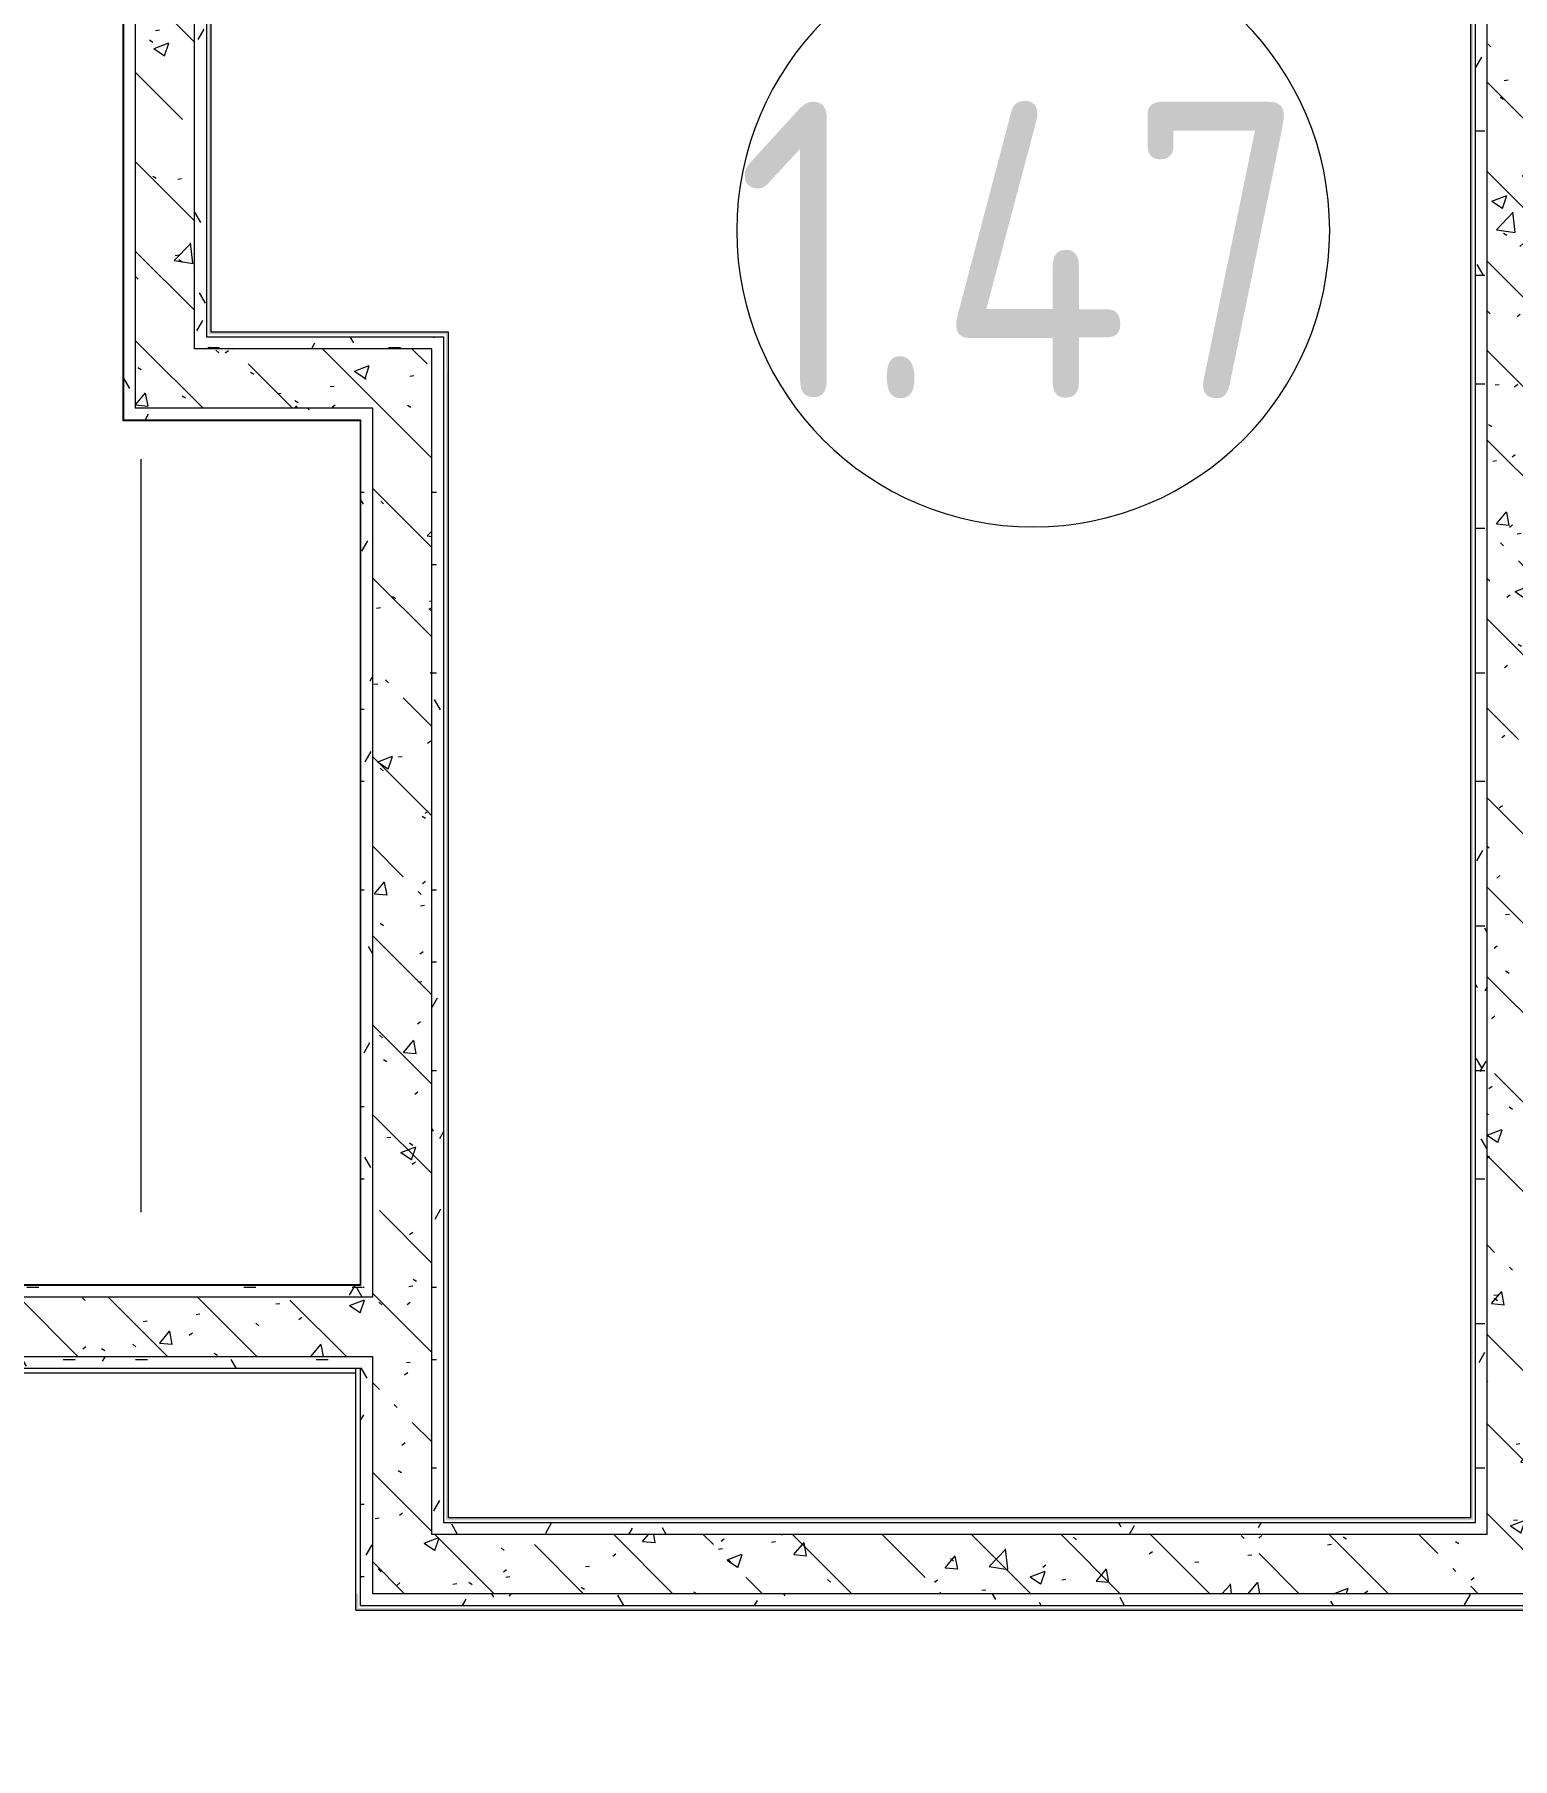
# Model space of a CAD drawing. Header units: millimetres. Extents: x -1178 to 415037, y -3506 to 42334.
# Drawn here: x 80480 to 82973, y 14872 to 17780 of the extents above; entities that cross this region are included whole.
import ezdxf

# ---------------------------------------------------------------- set-up
doc = ezdxf.new("R2010")
doc.units = ezdxf.units.MM
doc.linetypes.add('Осевая', pattern=[6350, 1270, -952.5, 3175, -952.5])
for name, color, linetype, lineweight in [('A-AREA-IDEN', 7, 'Continuous', 9), ('A-FLOR', 7, 'Continuous', 9), ('A-WALL', 7, 'Continuous', 5), ('I-WALL', 7, 'Continuous', 5), ('Оси-2', 7, 'Осевая', 9)]:
    doc.layers.add(name, color=color, linetype=linetype, lineweight=lineweight)
doc.layers.add('A-AREA-PATT-1', color=7, linetype='Continuous', lineweight=5, true_color=0xa5bae0, transparency=1)
doc.layers.add('A-WALL-1', color=9, linetype='Continuous', lineweight=5, true_color=0x808080)
doc.layers.add('A-WALL-FNSH-1', color=9, linetype='Continuous', lineweight=5, true_color=0x808080)
doc.styles.add('GOST Common', font='GOST Common.ttf', dxfattribs={"width": 0.9, "height": 500})
pattern_1 = [(135, (0, 0), (-150.8683, -150.8683), [213.36, -35.56, 7.112, -35.56]), (135, (0, 150.77), (-150.8683, -150.8683), []), (50, (0, 0), (255.05767, -22.3145), [26.67, -293.37]), (355, (0, 0), (-49.3404, 267.4791), [21.336, -234.696]), (100.451, (21.25, -1.86), (205.7195, 245.16356), [22.666, -249.326]), (46.184, (0, 71.12), (379.511, -58.86), [40.005, -440.055]), (96.636, (31.63, 66.2), (332.3634, 346.3991), [33.999, -373.989]), (351.184, (0, 71.12), (332.3669, 346.3953), [32.004, -352.044]), (21, (35.56, 53.34), (212.26017, -143.1711), [26.67, -293.37]), (326, (35.56, 53.34), (86.5224, 257.8632), [21.336, -234.696]), (71.451, (53.25, 41.4), (298.78395, 114.6901), [22.666, -249.326]), (37.5, (0, 0), (4.32385, 118.37751), [6.706, -225.146, 6.706, -231.546, -235.585]), (37.5, (0, 0), (4.32385, 118.37751), [-470.103, 6.706, -228.879]), (7.5, (0, 0), (93.54758, 140.2533), [6.706, -129.134, 6.706, -219.812, -89.789]), (7.5, (0, 0), (93.54758, 140.2533), [-362.356, 6.706, -83.083]), (327.5, (-79.3, 0), (189.82734, -8.02019), [6.706, -82.194, 6.706, -270.662, -368.046]), (327.5, (-79.3, 0), (189.82734, -8.02019), [-366.268, 6.706, -361.34]), (317.5, (-114.86, 0), (207.38114, 35.59764), [6.706, -108.864, 6.706, -177.495, -261.366]), (317.5, (-114.86, 0), (207.38114, 35.59764), [-299.771, 6.706, -254.66])]
pattern_2 = [(0, (0, 0), (243.84, 60.96), [20.117, -162.763, 20.117, -162.763, -975.36]), (0, (0, 0), (243.84, 60.96), [-365.76, 20.117, -345.643, 20.117, -162.763, -426.72]), (0, (0, 0), (243.84, 60.96), [-914.4, 20.117, -101.803, 20.117, -284.683]), (120, (91.44, 30.48), (-174.71291, 180.691634), [20.117, -162.763, 20.117, -162.763, -975.36]), (120, (91.44, 30.48), (-174.71291, 180.691634), [-365.76, 20.117, -345.643, 20.117, -162.763, -426.72]), (120, (91.44, 30.48), (-174.71291, 180.691634), [-914.4, 20.117, -101.803, 20.117, -284.683]), (240, (121.92, 152.4), (-69.12709, -241.651634), [20.117, -162.763, 20.117, -162.763, -975.36]), (240, (121.92, 152.4), (-69.12709, -241.651634), [-365.76, 20.117, -345.643, 20.117, -162.763, -426.72]), (240, (121.92, 152.4), (-69.12709, -241.651634), [-914.4, 20.117, -101.803, 20.117, -284.683])]

# ---------------------------------------------------------------- blocks, each defined once
blk = doc.blocks.new('Марка_Помещения - Номер-25198446-Объем проектирования 1 этажа')
at = {"layer": 'A-AREA-IDEN'}
for start, end in [(360, 180), (180, 360)]:
    blk.add_arc((0, 0), 2.5, start, end, dxfattribs=at)

msp = doc.modelspace()

# ---------------------------------------------------------------- hatches: boundary and pattern name
at = {"layer": 'A-AREA-PATT-1'}
msp.add_hatch(color=256, dxfattribs=at).paths.add_polyline_path([(82902, 15274), (82906, 15274.6), (82906, 20026), (82830, 20026), (82830, 20022), (82902, 20022), (82902, 15278), (81178, 15278), (81176.5, 17278), (80778, 17278), (80778, 19722), (81578, 19722), (81578, 20022), (81730, 20022), (81730, 20026), (81574, 20026), (81574, 19726), (80774, 19726), (80774, 17274), (81174, 17274), (81174, 15274), (82199.7, 15274)])
h = msp.add_hatch(color=256, dxfattribs=at)
h.paths.add_polyline_path([(80403.6, 13624), (85140, 13624), (85139.2, 13628), (70838, 13628), (70838, 13725), (70834, 13725), (70834, 13624), (79104, 13624)])
h.paths.add_polyline_path([(86242, 13624), (86246, 13624.8), (86244.7, 16076), (84994, 16076), (84992.9, 15126), (81026, 15126), (81026, 15150), (81022, 15150), (81022, 15122), (84710.5, 15120.3), (84710.5, 15112), (84730.5, 15112), (84730.5, 15122), (84998, 15122), (84998, 16072), (86242, 16072), (86242, 13628), (86090, 13628), (86090, 13624), (86166, 13624)])
h.paths.add_polyline_path([(70834, 14825), (70838, 14825), (70838, 15122), (76447.8, 15122), (76447.8, 15150), (76443.8, 15150), (76443.8, 15126), (70834, 15126), (70834, 14832.5)])
h.paths.add_polyline_path([(79080, 15122), (79108, 15122), (79108, 15150), (79104, 15150), (79104, 15126), (78556, 15126), (78556, 15150), (78552, 15150), (78552, 15122), (79078.5, 15122)])
at = {"layer": 'I-WALL'}
h = msp.add_hatch(dxfattribs=at)
h.set_pattern_fill('FP_191', color=256, style=0, pattern_type=2)
h.set_pattern_definition(pattern_2)
h.paths.add_polyline_path([(80650, 17150), (80650, 20050), (80630, 20050), (80630, 17150)])
h = msp.add_hatch(dxfattribs=at)
h.set_pattern_fill('FP_41', color=256, style=0, pattern_type=2)
h.set_pattern_definition(pattern_1)
h.paths.add_polyline_path([(80650, 17250), (80750, 17250), (80750, 20050), (80650, 20050), (80650, 17270)])
h = msp.add_hatch(dxfattribs=at)
h.set_pattern_fill('FP_191', color=256, style=0, pattern_type=2)
h.set_pattern_definition(pattern_2)
h.paths.add_polyline_path([(82930, 15270), (82930, 20050), (82910, 20050), (82910, 15270)])
h = msp.add_hatch(dxfattribs=at)
h.set_pattern_fill('FP_41', color=256, style=0, pattern_type=2)
h.set_pattern_definition(pattern_1)
h.paths.add_polyline_path([(82930, 15250), (83030, 15250), (83030, 20050), (82930, 20050), (82930, 15270)])
h = msp.add_hatch(dxfattribs=at)
h.set_pattern_fill('FP_191', color=256, style=0, pattern_type=2)
h.set_pattern_definition(pattern_2)
h.paths.add_polyline_path([(80750, 17250), (80770, 17250), (80770, 19730), (80750, 19730), (80750, 17270)])
h = msp.add_hatch(dxfattribs=at)
h.set_pattern_fill('FP_41', color=256, style=0, pattern_type=2)
h.set_pattern_definition(pattern_1)
h.paths.add_polyline_path([(80650, 17150), (81150, 17150), (81150, 17250), (80650, 17250)])
h = msp.add_hatch(dxfattribs=at)
h.set_pattern_fill('FP_191', color=256, style=0, pattern_type=2)
h.set_pattern_definition(pattern_2)
h.paths.add_polyline_path([(81050, 17250), (81170, 17250), (81168.2, 17270), (80770, 17270), (80770.2, 17250), (81030, 17250)])
h = msp.add_hatch(dxfattribs=at)
h.set_pattern_fill('FP_191', color=256, style=0, pattern_type=2)
h.set_pattern_definition(pattern_2)
h.paths.add_polyline_path([(81170, 15250), (81168.2, 17250), (81150, 17250), (81150, 15250), (81168.2, 15250)])
h = msp.add_hatch(dxfattribs=at)
h.set_pattern_fill('FP_191', color=256, style=0, pattern_type=2)
h.set_pattern_definition(pattern_2)
h.paths.add_polyline_path([(80630, 17130), (81029, 17130), (81029, 17150), (80630, 17150)])
h = msp.add_hatch(dxfattribs=at)
h.set_pattern_fill('FP_191', color=256, style=0, pattern_type=2)
h.set_pattern_definition(pattern_2)
h.paths.add_polyline_path([(81050, 15670), (81050, 17150), (81030, 17150), (81030, 15670)])
h = msp.add_hatch(dxfattribs=at)
h.set_pattern_fill('FP_41', color=256, style=0, pattern_type=2)
h.set_pattern_definition(pattern_1)
h.paths.add_polyline_path([(81150, 15250), (81150, 17150), (81050, 17150), (81050, 15250)])
h = msp.add_hatch(dxfattribs=at)
h.set_pattern_fill('FP_191', color=256, style=0, pattern_type=2)
h.set_pattern_definition(pattern_2)
h.paths.add_polyline_path([(81050, 15650), (81050, 15670), (81030, 15670)])
h.paths.add_polyline_path([(78699.8, 15650), (81050, 15650), (81029, 15670), (78700.8, 15670), (78699.9, 15652.4)])
h = msp.add_hatch(dxfattribs=at)
h.set_pattern_fill('FP_41', color=256, style=0, pattern_type=2)
h.set_pattern_definition(pattern_1)
h.paths.add_polyline_path([(81050, 15550), (81050, 15650), (79080, 15650), (79080, 15550), (81030, 15550)])
h = msp.add_hatch(dxfattribs=at)
h.set_pattern_fill('FP_191', color=256, style=0, pattern_type=2)
h.set_pattern_definition(pattern_2)
h.paths.add_polyline_path([(79080, 15530), (81030, 15530), (81030, 15550), (79080, 15550)])
h = msp.add_hatch(dxfattribs=at)
h.set_pattern_fill('FP_191', color=256, style=0, pattern_type=2)
h.set_pattern_definition(pattern_2)
h.paths.add_polyline_path([(81030, 15150), (81050, 15150), (81050, 15550), (81030, 15550), (81030, 15150.1)])
h = msp.add_hatch(dxfattribs=at)
h.set_pattern_fill('FP_191', color=256, style=0, pattern_type=2)
h.set_pattern_definition(pattern_2)
h.paths.add_polyline_path([(81170, 15250), (82930, 15250), (82930, 15270), (81170, 15270)])
h = msp.add_hatch(dxfattribs=at)
h.set_pattern_fill('FP_41', color=256, style=0, pattern_type=2)
h.set_pattern_definition(pattern_1)
h.paths.add_polyline_path([(81170, 15150), (84198.4, 15150), (84198.4, 15250), (81050, 15250), (81050, 15150), (81168.2, 15150)])
h = msp.add_hatch(dxfattribs=at)
h.set_pattern_fill('FP_191', color=256, style=0, pattern_type=2)
h.set_pattern_definition(pattern_2)
h.paths.add_polyline_path([(84790, 15130), (84970, 15130), (84970, 15150), (81030, 15150), (81030, 15130), (84750, 15130)])

# ---------------------------------------------------------------- linework, layer by layer
at = {"layer": 'A-FLOR'}
for p, q in [((80630, 20030), (80630, 17130)), ((80630, 17130), (81029, 17130)), ((81030, 17130), (81030, 15670)), ((81029, 15670), (78700.8, 15670))]:
    msp.add_line(p, q, dxfattribs=at)
at = {"layer": 'A-WALL'}
for p, q in [((82910, 15270), (82910, 20030)), ((80770, 19730), (80770, 17270)), ((80770, 17270), (81170, 17270)), ((81170, 17250), (81170, 15270)), ((81029, 17130), (81030, 17130)), ((81030, 15670), (78699.8, 15670)), ((81030, 15530), (79100, 15530)), ((81030, 15150), (81030, 15530)), ((81170, 15270), (82910, 15270))]:
    msp.add_line(p, q, dxfattribs=at)
at = {"layer": 'A-WALL-1'}
for p, q in [((80650, 20050), (80650, 17150)), ((82930, 15250), (82930, 20050)), ((80750, 17250), (80750, 19750)), ((81150, 17250), (80750, 17250)), ((81150, 15250), (81150, 17250)), ((80650, 17150), (81050, 17150)), ((81050, 17150), (81050, 15650)), ((81050, 15650), (79080, 15650)), ((79080, 15550), (81050, 15550)), ((81050, 15550), (81050, 15150)), ((82930, 15250), (81150, 15250)), ((81030, 15130), (84990, 15130)), ((84970, 15150), (81050, 15150))]:
    msp.add_line(p, q, dxfattribs=at)
at = {"layer": 'A-WALL-FNSH-1'}
for p, q in [((80629, 20029), (80629, 17129)), ((82902, 20022), (82902, 15278)), ((80778, 17278), (80778, 19722)), ((81178, 17278), (80778, 17278)), ((81178, 15278), (81178, 17278)), ((81170, 17270), (81170, 17250)), ((80629, 17129), (81029, 17129)), ((81029, 17129), (81029, 15671)), ((81029, 15671), (78700.8, 15671)), ((81022, 15122), (81022, 15530)), ((81022, 15522), (79100, 15522)), ((82902, 15278), (81178, 15278)), ((81022, 15122), (84998, 15122)), ((81030, 15130), (81030, 15150))]:
    msp.add_line(p, q, dxfattribs=at)
at = {"layer": 'Оси-2'}
msp.add_line((80660, 3093.7), (80660, 22390.1), dxfattribs=at)

# ---------------------------------------------------------------- block references
at = {"layer": 'A-AREA-IDEN', "xscale": 199.9999999999999, "yscale": 199.9999999999999, "zscale": 199.9999999999999}
msp.add_blockref('Марка_Помещения - Номер-25198446-Объем проектирования 1 этажа', (82164.4, 17449.4), dxfattribs=at)

# ---------------------------------------------------------------- texts
at = {"layer": 'A-AREA-IDEN', "insert": (81662.6, 17666.5), "char_height": 500, "width": 1255.443, "attachment_point": 1, "style": 'GOST Common'}
msp.add_mtext('1.47', dxfattribs=at)

doc.saveas('drawing.dxf')
